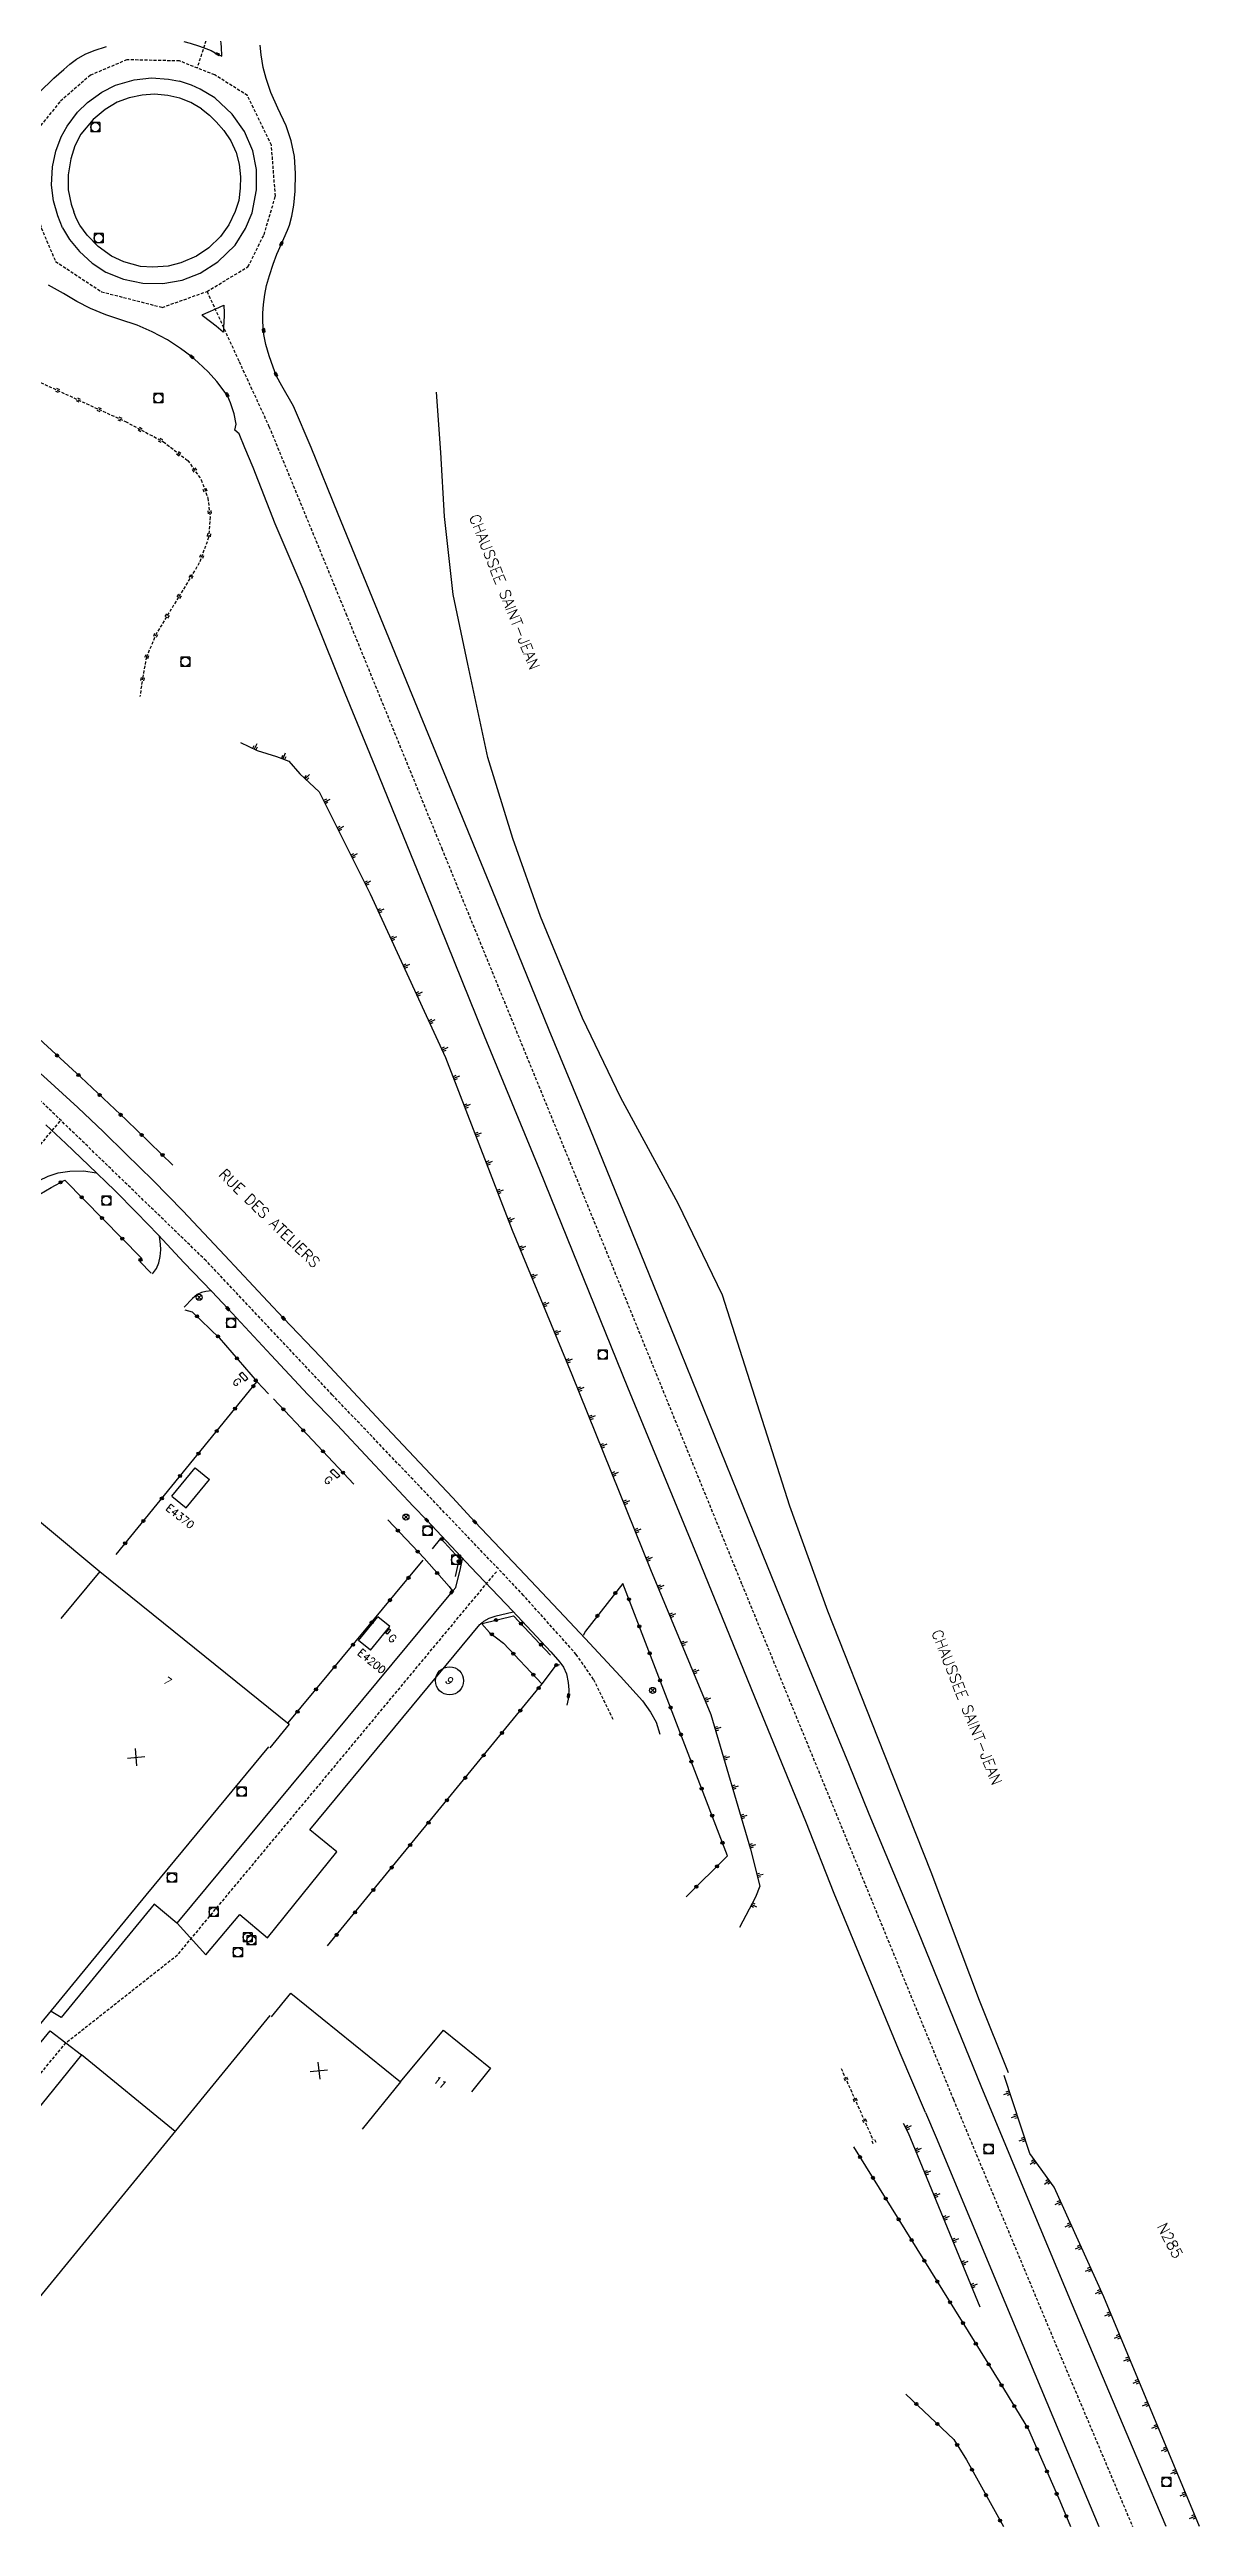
# Model space of a CAD drawing. Header units: millimetres. Extents: x 127000 to 128000, y 154000 to 154800.
# Drawn here: x 127776.6 to 127965.1, y 154000 to 154406 of the extents above; entities that cross this region are included whole.
import ezdxf
from ezdxf.enums import TextEntityAlignment as Align

# ---------------------------------------------------------------- set-up
doc = ezdxf.new("R2010")
doc.units = ezdxf.units.MM
doc.linetypes.add('DASHED', pattern=[0.75, 0.5, -0.25])
doc.layers.get('0').update_dxf_attribs({"linetype": 'CONTINUOUS'})
for name, color, linetype in [('W0001', 6, 'DASHED'), ('W0008', 7, 'CONTINUOUS'), ('W0100', 7, 'CONTINUOUS'), ('W0105', 7, 'CONTINUOUS'), ('W0211', 2, 'CONTINUOUS'), ('W0220', 5, 'DASHED'), ('W0322', 7, 'CONTINUOUS'), ('W0400', 7, 'CONTINUOUS'), ('W0420', 7, 'CONTINUOUS'), ('W0469', 7, 'CONTINUOUS'), ('W0984', 7, 'CONTINUOUS'), ('W0989', 7, 'CONTINUOUS'), ('W0991', 7, 'CONTINUOUS'), ('W1102', 7, 'CONTINUOUS')]:
    doc.layers.add(name, color=color, linetype=linetype)
doc.styles.get("Standard").update_dxf_attribs({"font": 'romans.shx', "width": 0.85})

# ---------------------------------------------------------------- blocks, each defined once
blk = doc.blocks.new('T400')
for p, q in [((-0.15, 0.3), (0.15, 0.3)), ((-0.15, -0.25), (-0.15, 0.3)), ((-0.15, 0.15), (0.15, 0.15)), ((-0.15, 0), (0.15, 0)), ((0.15, 0.3), (0.15, -0.25)), ((-0.15, -0.15), (0.15, -0.15)), ((-0.15, -0.25), (-0.15, -0.3)), ((-0.15, -0.3), (0.15, -0.3)), ((0.15, -0.3), (0.15, -0.25))]:
    blk.add_line(p, q)
blk = doc.blocks.new('T420')
for p, q in [((0.75, 0.75), (-0.75, 0.75)), ((-0.75, 0.75), (-0.75, -0.75)), ((0.75, 0.75), (0.75, -0.75)), ((0.75, -0.75), (-0.75, -0.75))]:
    blk.add_line(p, q)
blk.add_ellipse((0, 0), major_axis=(-0.53, 0.53), ratio=1, start_param=3.926991, end_param=10.210176)
blk = doc.blocks.new('t991o')
at = {"color": 0, "linetype": 'Continuous'}
for p, q in [((-1, 1), (1, -1)), ((-1, -1), (1, 1))]:
    blk.add_line(p, q, dxfattribs=at)
blk = doc.blocks.new('T469')
at = {"color": 0, "linetype": 'Continuous', "flags": 128}
for points in [[(-0.35, 0.35), (0.35, -0.35)], [(-0.35, -0.35), (0.35, 0.35)]]:
    blk.add_lwpolyline(points, dxfattribs=at)
at = {"color": 0, "linetype": 'Continuous'}
blk.add_circle((0, 0), 0.5, dxfattribs=at)
blk = doc.blocks.new('t322o')
at = {"color": 0, "linetype": 'Continuous'}
for radius in [0.25, 0.15]:
    blk.add_circle((0, 0), radius, dxfattribs=at)
blk = doc.blocks.new('t220o')
at = {"color": 0, "linetype": 'Continuous'}
for p, q in [((-0.25, 0.25), (0.25, 0.25)), ((-0.25, -0.25), (0.25, -0.25))]:
    blk.add_line(p, q, dxfattribs=at)
blk = doc.blocks.new('t211o')
at = {"color": 0, "linetype": 'Continuous'}
for p, q in [((-0.29, 0.5), (-0.29, 0)), ((0, 1), (0, 0)), ((0.29, 0.5), (0.29, 0))]:
    blk.add_line(p, q, dxfattribs=at)

msp = doc.modelspace()

# ---------------------------------------------------------------- linework, layer by layer
at = {"layer": 'W0001'}
msp.add_line((127765.95, 154215.56), (127778.44, 154230.46), dxfattribs=at)
for points in [[(127826.91, 154442.6), (127819.33, 154435.19), (127811.88, 154427.07), (127807.04, 154419.8), (127804.53, 154414.51), (127800.79, 154402.95)], [(127797.9, 154404.09), (127789.26, 154404.28), (127783.29, 154401.75), (127778.28, 154397.38), (127773.53, 154391.54), (127773.5, 154383.15), (127775.24, 154376.72), (127777.57, 154371.24), (127785.1, 154366.27), (127795.07, 154363.7), (127802.41, 154366.32), (127809.12, 154370.35), (127811.76, 154375.62), (127813.61, 154381.93), (127812.97, 154390.29), (127809.05, 154398.42), (127803.67, 154401.8), (127797.9, 154404.09)], [(127802.41, 154366.32), (127807.67, 154354.81), (127812.56, 154344.2), (127825.17, 154313.52), (127840.88, 154275.03), (127868.63, 154207.07), (127890.07, 154154.41), (127924.74, 154070)], [(127868.99, 154132.26), (127865.76, 154138.83), (127862.93, 154142.93), (127854.3, 154152.59), (127822.93, 154185.47), (127802.26, 154207.44), (127762.31, 154246.05)]]:
    msp.add_lwpolyline(points, dxfattribs=at)
at = {"layer": 'W0001', "flags": 128}
msp.add_lwpolyline([(127620.73, 154013.31), (127639.65, 154035.61), (127641.09, 154039.96), (127700.73, 154111.49, -0.412732), (127711.26, 154112.47), (127768.02, 154065.63), (127779.26, 154079.25), (127797.64, 154093.75), (127826.03, 154127.83), (127849.83, 154156.46)], format="xyb", dxfattribs=at)
msp.add_lwpolyline([(127924.74, 154070), (127940.82, 154031.48), (127954.1, 154000)], dxfattribs=at)
at = {"layer": 'W0008'}
msp.add_line((127805.15, 154359.79), (127805.14, 154360.9), dxfattribs=at)
for points in [[(127798.63, 154407.27), (127799.64, 154406.99), (127801.19, 154406.51), (127802.22, 154406.11), (127803.06, 154405.78), (127804.12, 154405.23), (127804.82, 154404.87), (127804.77, 154406.43), (127804.63, 154407.91), (127804.59, 154409.46), (127804.61, 154410.52), (127804.62, 154411.31), (127803.76, 154411.93), (127802.88, 154412.47), (127801.85, 154411.11), (127801.04, 154410.02), (127800.37, 154409.26), (127799.52, 154408.34)], [(127700.57, 154327.39), (127707.17, 154333.68), (127706.85, 154334.04), (127710.91, 154337.96), (127718.54, 154345.27), (127735.43, 154361.37), (127743.63, 154369.24), (127754.9, 154379.95), (127757.91, 154382.83), (127765.67, 154390.26), (127774.88, 154398.93), (127777.28, 154401.26), (127778.94, 154402.71), (127779.91, 154403.54), (127781.04, 154404.38), (127782.43, 154405.18), (127783.9, 154405.8), (127785.93, 154406.44)], [(127929.29, 154072.16), (127919.01, 154097.39), (127910.93, 154116.77), (127907.59, 154124.98), (127898.63, 154146.64), (127891.23, 154164.91), (127879.13, 154194.74), (127870.74, 154215.48), (127865.24, 154228.9), (127858.47, 154245.25), (127849.12, 154268.23), (127836.04, 154300.18), (127823.89, 154329.81), (127819.45, 154340.73), (127816.59, 154347.52), (127814.67, 154350.86), (127813.8, 154352.45), (127813.68, 154352.72), (127813.25, 154353.9), (127812.59, 154355.74), (127812.04, 154357.64), (127811.74, 154359.24), (127811.69, 154359.91), (127811.57, 154361.35), (127811.53, 154362.74), (127811.66, 154364.17), (127811.88, 154365.79), (127812.17, 154367.29), (127812.62, 154368.94), (127813.23, 154370.79), (127813.87, 154372.45), (127814.61, 154374.13), (127815.59, 154376.36), (127815.94, 154377.2), (127816.32, 154378.67), (127816.65, 154380.47), (127816.87, 154382.73), (127816.89, 154385.62), (127816.73, 154388.45), (127816.2, 154391.01), (127815.38, 154393.44), (127813.99, 154396.34), (127812.88, 154398.91), (127812.11, 154401.23), (127811.63, 154403.03), (127811.3, 154405.08), (127811.14, 154406.68)], [(127778.73, 154376.76), (127777.98, 154378.68), (127777.27, 154381.18), (127776.94, 154383.73), (127777.1, 154386.74), (127777.65, 154389.3), (127778.48, 154391.65), (127779.46, 154393.42), (127781.18, 154395.72), (127782.79, 154397.27), (127785.15, 154398.97), (127787.41, 154400.11), (127790.46, 154400.98), (127793.31, 154401.3), (127796.1, 154401.11), (127797.9, 154400.77)], [(127778.73, 154376.76), (127779.88, 154374.83), (127781.49, 154372.86), (127783.58, 154370.94), (127785.84, 154369.46), (127788.71, 154368.31), (127791.87, 154367.65), (127795.14, 154367.62), (127798.35, 154368.19), (127801.28, 154369.31), (127804.2, 154371.19), (127807.03, 154373.92), (127808.74, 154376.62), (127809.83, 154379.22), (127810.53, 154382.99), (127810.54, 154386.29), (127809.89, 154389.35), (127808.57, 154392.55), (127806.51, 154395.36), (127803.7, 154398.04), (127801.3, 154399.46), (127799.86, 154400.14), (127797.9, 154400.77)], [(127920.18, 154067.83), (127916.04, 154077.58), (127905.18, 154103.73), (127900.53, 154115.56), (127892.17, 154135.9), (127882.8, 154158.95), (127871.38, 154186.7), (127856.93, 154222.3), (127847.91, 154244.27), (127839.32, 154265.51), (127833.4, 154280.01), (127829.98, 154288.48), (127825.04, 154300.41), (127818.18, 154317.52), (127813.6, 154328.25), (127809.97, 154337.48), (127808.58, 154340.67), (127807.66, 154342.97), (127806.98, 154343.59), (127807.16, 154344.54), (127806.84, 154346.23), (127806.23, 154348.06), (127805.81, 154349.12), (127805.71, 154349.34), (127804.01, 154351.56), (127802.58, 154353.15), (127800.97, 154354.68), (127799.91, 154355.6), (127798.05, 154356.96), (127795.93, 154358.38), (127793.41, 154359.72), (127790.95, 154360.77), (127788.1, 154361.73), (127785.82, 154362.46), (127783.31, 154363.53), (127781.08, 154364.68), (127778.86, 154365.98), (127776.44, 154367.36)], [(127805.15, 154359.8), (127805.06, 154359.64), (127803.9, 154360.61), (127802.95, 154361.32), (127801.59, 154362.36), (127801.7, 154362.56), (127802.59, 154362.92), (127803.86, 154363.45), (127805.18, 154364.05), (127805.2, 154362.79), (127805.14, 154360.89)], [(127761.76, 154249.96), (127767.02, 154245.56), (127770.22, 154242.54), (127776.21, 154237.16), (127781.21, 154232.55), (127785.44, 154228.55), (127789.1, 154224.95), (127793.57, 154220.59), (127798.45, 154215.61), (127805.31, 154208.31), (127812.37, 154200.79), (127814.94, 154198.02), (127820.98, 154191.71), (127830.97, 154181.04), (127842.63, 154168.64), (127846.3, 154164.68), (127853.63, 154156.96), (127860.96, 154149.2), (127864.38, 154145.51), (127870.19, 154139.3), (127873.8, 154135.3), (127875.09, 154133.48), (127876.03, 154131.8), (127876.61, 154129.88)], [(127776, 154229.73), (127779.27, 154226.68), (127783, 154223.14), (127787.3, 154218.98), (127790.85, 154215.38), (127794.46, 154211.65), (127798.63, 154207.15), (127803.18, 154202.43), (127805.81, 154199.6), (127812.93, 154191.95), (127818.95, 154185.53), (127823.74, 154180.56), (127829.17, 154174.77), (127836.21, 154167.25), (127838.42, 154164.93), (127845.64, 154157.25), (127852.47, 154150.07), (127858.75, 154143.33), (127860.26, 154141.66), (127860.83, 154140.85), (127861.33, 154139.72), (127861.62, 154138.31), (127861.71, 154137.11), (127861.65, 154136.15), (127861.61, 154135.58), (127861.36, 154134.63)], [(127772.15, 154218.28), (127772.9, 154218.99), (127773.87, 154219.89), (127774.92, 154220.61), (127776.39, 154221.3), (127777.99, 154221.84), (127779.93, 154222.13), (127782.22, 154222.16), (127784.21, 154221.85)], [(127793.48, 154205.3), (127794.11, 154206.19), (127794.51, 154207.13), (127794.72, 154208.12), (127794.84, 154209.21), (127794.77, 154210.18), (127794.62, 154211.43)], [(127803.15, 154202.49), (127802.2, 154202.43), (127801.49, 154202.27), (127800.79, 154201.91), (127800.04, 154201.26), (127798.64, 154199.84)], [(127842.75, 154153.39), (127843.18, 154153.89), (127843.96, 154157.02), (127844.27, 154158.6)], [(127852.56, 154149.87), (127849.6, 154149.13), (127848.62, 154148.83), (127847.73, 154148.33), (127847.51, 154148.12)]]:
    msp.add_lwpolyline(points, dxfattribs=at)
at = {"layer": 'W0008', "flags": 128}
for points in [[(127842.71, 154153.4), (127842.04, 154152.59), (127797.46, 154098.89), (127793.72, 154101.97), (127778.49, 154083.44), (127776.86, 154084.41)], [(127761.21, 154062.46), (127776.69, 154081.21), (127781.83, 154077.3)], [(127959.61, 154000), (127955.31, 154010.17), (127944.25, 154036.27), (127936.43, 154054.95), (127929.29, 154072.16)], [(127920.18, 154067.83), (127921.9, 154063.74), (127933.18, 154036.74), (127942.01, 154015.64), (127948.56, 154000)]]:
    msp.add_lwpolyline(points, dxfattribs=at)
msp.add_lwpolyline([(127797.49, 154098.88), (127802.21, 154093.69), (127807.8, 154100.32), (127812.33, 154096.47), (127823.68, 154110.55), (127819.28, 154114.2), (127847.12, 154147.83, -0.023704), (127847.49, 154148.14, -0.023704)], format="xyb", dxfattribs=at)
at = {"layer": 'W0100'}
for p, q in [((127807.7, 154188.79), (127808.62, 154187.74)), ((127808.62, 154187.74), (127809.07, 154188.13)), ((127796.66, 154168.86), (127800.46, 154173.52)), ((127800.46, 154173.52), (127802.8, 154171.6)), ((127822.59, 154172.89), (127823.08, 154173.27)), ((127823.7, 154171.85), (127822.59, 154172.89)), ((127827.24, 154145.21), (127830.43, 154149.08)), ((127829.18, 154143.63), (127827.24, 154145.21)), ((127832.19, 154147.14), (127831.65, 154146.46)), ((127832.48, 154146.9), (127832.19, 154147.14))]:
    msp.add_line(p, q, dxfattribs=at)
for points in [[(127760.98, 154195.82), (127764.17, 154199.67), (127771.8, 154193.35), (127759.07, 154177.96), (127784.86, 154156.51), (127815.86, 154131.48), (127812.72, 154127.59)], [(127807.7, 154188.79), (127808.15, 154189.18), (127809.07, 154188.13)], [(127823.7, 154171.85), (127824.19, 154172.22), (127823.08, 154173.27)], [(127796.66, 154168.86), (127799, 154166.94), (127802.8, 154171.6)], [(127829.18, 154143.63), (127832.37, 154147.5), (127830.43, 154149.08)], [(127832.48, 154146.9), (127831.94, 154146.22), (127831.65, 154146.46)], [(127813, 154083.53), (127816.14, 154087.42), (127834.13, 154072.89), (127841.15, 154081.34), (127848.87, 154075.12), (127845.74, 154071.23)]]:
    msp.add_lwpolyline(points, dxfattribs=at)
at = {"layer": 'W0100', "flags": 128}
for points in [[(127812.51, 154127.78), (127792.39, 154103.49), (127775.13, 154082.43), (127747.2, 154105.4), (127744.86, 154107.32), (127744.69, 154107.12), (127743.47, 154108.14), (127743.64, 154108.35), (127729.94, 154119.65), (127729.94, 154119.65), (127727, 154122.08), (127726.83, 154121.88), (127726.12, 154122.51), (127726.3, 154122.73), (127707.78, 154138.03), (127727.87, 154162.38), (127746.41, 154147.07), (127765.73, 154170.47)], [(127744.2, 154000), (127812.78, 154083.74)], [(127797.2, 154064.72), (127781.83, 154077.3), (127766.35, 154058.22)]]:
    msp.add_lwpolyline(points, dxfattribs=at)
at = {"layer": 'W0105'}
for points in [[(127801.49, 154396.25), (127799.74, 154397.28), (127797.93, 154397.97), (127795.98, 154398.43), (127793.8, 154398.65), (127791.77, 154398.5), (127789.64, 154398.02), (127787.7, 154397.34), (127785.7, 154396.11), (127783.76, 154394.5), (127781.71, 154392.07), (127780.75, 154390.19), (127780.07, 154388.05), (127779.64, 154385.43), (127779.67, 154382.97), (127780.14, 154380.6), (127780.58, 154379.34)], [(127801.49, 154396.23), (127802.82, 154395.2), (127803.93, 154394.14), (127805.18, 154392.7), (127806.33, 154390.99), (127807.19, 154389.07), (127807.69, 154387.15), (127807.91, 154385.08), (127807.84, 154383.26), (127807.6, 154381.24), (127807.02, 154379.44), (127805.97, 154377.25), (127804.59, 154375.34), (127802.69, 154373.47), (127800.66, 154372.11), (127798.14, 154371), (127796.06, 154370.47), (127793.54, 154370.29), (127791.49, 154370.4), (127788.76, 154371.15), (127786.76, 154372.1), (127784.54, 154373.68), (127782.75, 154375.52), (127781.57, 154377.19), (127780.98, 154378.3), (127780.58, 154379.34)]]:
    msp.add_lwpolyline(points, dxfattribs=at)
at = {"layer": 'W0211'}
for points in [[(127933.75, 154074.33), (127929.01, 154086.2), (127921.12, 154107.24), (127912.4, 154129.17), (127904.15, 154150.03), (127897.92, 154167.21), (127886.91, 154201.83), (127879.65, 154216.82), (127870.23, 154234.14), (127863.95, 154247.21), (127857.07, 154263.89), (127852.52, 154276.67), (127848.45, 154289.95), (127845.18, 154305.24), (127842.77, 154316.62), (127841.31, 154329.44), (127840.71, 154339.92), (127840.01, 154349.79)], [(127807.89, 154292.4), (127810.62, 154291.05), (127813.79, 154290.08), (127815.81, 154289.33), (127817.6, 154287.26), (127820.81, 154284.32), (127829.14, 154267.57), (127841.51, 154240.76), (127852.42, 154212.45), (127862.22, 154188.83), (127875.11, 154156.85), (127884.97, 154133.09), (127891.48, 154110.98), (127892.99, 154104.92), (127892.29, 154103.13), (127889.67, 154098.19)]]:
    msp.add_lwpolyline(points, dxfattribs=at)
at = {"layer": 'W0211', "flags": 128}
for points in [[(127965.07, 154000), (127949.39, 154037.62), (127941.27, 154055.59), (127937.28, 154061.14), (127933.04, 154073.93)], [(127916.49, 154066.08), (127917.34, 154064.49), (127929.08, 154036)]]:
    msp.add_lwpolyline(points, dxfattribs=at)
at = {"layer": 'W0220'}
for points in [[(127762.5, 154357.05), (127773.08, 154352.32), (127789.03, 154344.99), (127795.25, 154341.68), (127799.24, 154338.61), (127801.46, 154335.46), (127802.54, 154332.45), (127802.9, 154329.35), (127802.67, 154326), (127801.14, 154321.82), (127797.72, 154316.18), (127794.11, 154310.27), (127792.49, 154306.41), (127791.86, 154303.14), (127791.41, 154299.93)], [(127906.34, 154075.08), (127911.56, 154063.39)]]:
    msp.add_lwpolyline(points, dxfattribs=at)
at = {"layer": 'W0322'}
for p, q in [((127787.49, 154159.3), (127810.59, 154187.59)), ((127815.73, 154131.71), (127837.85, 154158.4))]:
    msp.add_line(p, q, dxfattribs=at)
for points in [[(127796.83, 154223.14), (127789.15, 154230.52), (127781.75, 154237.51), (127767.29, 154250.78)], [(127763.31, 154205.54), (127773.15, 154217.29), (127776.85, 154219.46), (127779.11, 154220.68), (127791.6, 154207.92), (127791.42, 154207.32), (127793.27, 154205.4)], [(127798.75, 154199.43), (127799.97, 154199.1), (127804.41, 154194.82), (127810.61, 154187.59), (127812.46, 154185.62)], [(127813.28, 154184.83), (127819.68, 154178.05), (127826.45, 154170.85)], [(127832.05, 154164.96), (127837.98, 154158.68), (127842.12, 154154.04), (127842.52, 154153.43)], [(127839.39, 154160.22), (127840.75, 154161.95), (127843.74, 154158.65), (127843.07, 154155.69)], [(127880.94, 154103.18), (127887.73, 154109.91), (127870.56, 154154.55), (127864.43, 154146.74), (127864.07, 154146.04)], [(127847.48, 154147.97), (127852.65, 154149.27), (127858.73, 154142.83)], [(127847.46, 154147.95), (127848.73, 154146.52), (127851.01, 154144.75), (127857.3, 154138.13)], [(127822.16, 154095.14), (127857.35, 154138.1), (127859.68, 154141.2), (127860.18, 154141.29)], [(127916.95, 154021.69), (127924.79, 154014.26), (127926.91, 154010.91), (127932.93, 154000)]]:
    msp.add_lwpolyline(points, dxfattribs=at)
at = {"layer": 'W0322', "flags": 128}
msp.add_lwpolyline([(127908.39, 154062.24), (127932.36, 154023.6), (127937.05, 154015.87), (127938.81, 154011.89), (127942.17, 154004.19), (127943.96, 154000)], dxfattribs=at)
at = {"layer": 'W1102'}
for p, q in [((127784.86, 154156.51), (127778.46, 154148.82)), ((127834.13, 154072.89), (127827.85, 154065.11))]:
    msp.add_line(p, q, dxfattribs=at)
msp.add_circle((127842.16, 154138.6), 2.3, dxfattribs=at)

# ---------------------------------------------------------------- block references
at = {"layer": 'W0211'}
for p, rotation in [((127810.13, 154291.29), 333.6962582914601), ((127814.86, 154289.69), 339.471934236809), ((127818.52, 154286.42), 317.4538889633721), ((127821.65, 154282.62), 296.4335616215544), ((127823.88, 154278.15), 296.4335616215544), ((127826.1, 154273.67), 296.4335616215544), ((127828.33, 154269.19), 296.4335616215544), ((127830.47, 154264.67), 294.7819048684367), ((127832.57, 154260.13), 294.7819048684367), ((127834.67, 154255.6), 294.7819048684367), ((127836.76, 154251.05), 294.7819048684367), ((127838.86, 154246.52), 294.7819048684367), ((127840.95, 154241.98), 294.7819048684367), ((127842.83, 154237.34), 291.0583713267006), ((127844.63, 154232.68), 291.0583713267006), ((127846.42, 154228.01), 291.0583713267006), ((127848.22, 154223.35), 291.0583713267006), ((127850.02, 154218.68), 291.0583713267006), ((127851.81, 154214.01), 291.0583713267006), ((127853.69, 154209.38), 292.537709527597), ((127855.6, 154204.76), 292.537709527597), ((127857.52, 154200.14), 292.537709527597), ((127859.44, 154195.52), 292.537709527597), ((127861.35, 154190.91), 292.537709527597), ((127863.25, 154186.28), 291.9611906176341), ((127865.12, 154181.64), 291.9611906176341), ((127866.99, 154177), 291.9611906176341), ((127868.85, 154172.37), 291.9611906176341), ((127870.73, 154167.73), 291.9611906176341), ((127872.6, 154163.09), 291.9611906176341), ((127874.46, 154158.45), 291.9611906176341), ((127876.37, 154153.83), 292.5333995139335), ((127878.28, 154149.21), 292.5333995139335), ((127880.2, 154144.59), 292.5333995139335), ((127882.11, 154139.98), 292.5333995139335), ((127884.03, 154135.36), 292.5333995139335), ((127885.69, 154130.65), 286.4048980969181), ((127887.1, 154125.85), 286.4048980969181), ((127888.51, 154121.06), 286.4048980969181), ((127889.93, 154116.26), 286.4048980969181), ((127891.34, 154111.46), 286.4048980969181), ((127892.57, 154106.62), 283.9985823859015), ((127891.66, 154101.96), 242.0969033375539), ((127933.97, 154071.13), 108.3278468310027), ((127935.22, 154067.33), 108.3278468310027), ((127916.96, 154065.2), 298.0043851599376), ((127936.48, 154063.54), 108.3278468310027), ((127918.56, 154061.54), 292.4033660232812), ((127938.14, 154059.94), 125.7280198355918), ((127920.08, 154057.84), 292.4033660232812), ((127921.61, 154054.14), 292.4033660232812), ((127940.47, 154056.69), 125.7280198355918), ((127923.13, 154050.44), 292.4033660232812), ((127942.35, 154053.18), 114.3266258835771), ((127924.65, 154046.74), 292.4033660232812), ((127944, 154049.54), 114.3266258835771), ((127926.18, 154043.05), 292.4033660232812), ((127945.65, 154045.89), 114.3266258835771), ((127947.3, 154042.25), 114.3266258835771), ((127927.7, 154039.35), 292.4033660232812), ((127948.94, 154038.6), 114.3266258835771), ((127950.51, 154034.93), 112.6314212258373), ((127952.05, 154031.23), 112.6314212258373), ((127953.59, 154027.54), 112.6314212258373), ((127955.13, 154023.85), 112.6314212258373), ((127956.67, 154020.16), 112.6314212258373), ((127958.21, 154016.47), 112.6314212258373), ((127959.75, 154012.77), 112.6314212258373), ((127961.29, 154009.08), 112.6314212258373), ((127962.83, 154005.39), 112.6314212258373), ((127964.37, 154001.7), 112.6314212258373)]:
    msp.add_blockref('t211o', p, dxfattribs=dict(at, rotation=rotation))
at = {"layer": 'W0220'}
for p, rotation in [((127777.88, 154350.12), 335.3188515555347), ((127777.88, 154350.12), 335.3188515555347), ((127777.88, 154350.12), 335.3188515555347), ((127781.29, 154348.55), 335.3188515555347), ((127781.29, 154348.55), 335.3188515555347), ((127784.7, 154346.98), 335.3188515555347), ((127788.1, 154345.42), 335.3188515555347), ((127791.44, 154343.71), 331.980057941977), ((127794.75, 154341.95), 331.980057941977), ((127797.77, 154339.74), 322.4661713093424), ((127800.33, 154337.06), 305.0419208908235), ((127802.06, 154333.77), 289.8164085501826), ((127802.7, 154326.38), 266.101907989888), ((127802.7, 154326.38), 266.101907989888), ((127802.7, 154326.38), 266.101907989888), ((127802.7, 154326.38), 266.101907989888), ((127802.7, 154326.38), 266.101907989888), ((127802.7, 154326.38), 266.101907989888), ((127802.81, 154330.12), 276.5713937724034), ((127801.51, 154322.84), 249.91258512592), ((127801.51, 154322.84), 249.91258512592), ((127801.51, 154322.84), 249.91258512592), ((127801.51, 154322.84), 249.91258512592), ((127801.51, 154322.84), 249.91258512592), ((127799.76, 154319.54), 238.7519557037338), ((127799.76, 154319.54), 238.7519557037338), ((127799.76, 154319.54), 238.7519557037338), ((127799.76, 154319.54), 238.7519557037338), ((127797.81, 154316.33), 238.7519557037338), ((127797.81, 154316.33), 238.7519557037338), ((127797.81, 154316.33), 238.7519557037338), ((127795.86, 154313.13), 238.5579889763204), ((127795.86, 154313.13), 238.5579889763204), ((127792.51, 154306.45), 247.316963975041), ((127793.95, 154309.91), 247.316963975041), ((127791.81, 154302.77), 261.899818962342), ((127907.11, 154073.37), 294.0704967713719), ((127908.63, 154069.94), 294.0704967713719), ((127908.63, 154069.94), 294.0704967713719), ((127908.63, 154069.94), 294.0704967713719), ((127908.63, 154069.94), 294.0704967713719), ((127908.63, 154069.94), 294.0704967713719), ((127908.63, 154069.94), 294.0704967713719), ((127910.16, 154066.52), 294.0704967713719), ((127910.16, 154066.52), 294.0704967713719), ((127910.16, 154066.52), 294.0704967713719), ((127910.16, 154066.52), 294.0704967713719), ((127910.16, 154066.52), 294.0704967713719), ((127911.69, 154063.1), 294.0704967713719), ((127911.69, 154063.1), 294.0704967713719), ((127911.69, 154063.1), 294.0704967713719), ((127911.69, 154063.1), 294.0704967713719)]:
    msp.add_blockref('t220o', p, dxfattribs=dict(at, rotation=rotation))
at = {"layer": 'W0322'}
for p, rotation in [((127777.84, 154241.09), 137.4470873063501), ((127781.34, 154237.88), 137.4470873063501), ((127784.8, 154234.62), 136.6160808388402), ((127788.25, 154231.36), 136.6160808388402), ((127791.69, 154228.08), 136.1688236785433), ((127795.11, 154224.79), 136.1688236785433), ((127778.4, 154220.3), 28.3416307190996), ((127781.87, 154217.86), 314.3940135350872), ((127785.19, 154214.46), 314.3940135350872), ((127788.51, 154211.07), 314.3940135350872), ((127791.5, 154207.59), 253.4144513586416), ((127800.77, 154198.33), 316.1239166642115), ((127804.2, 154195.04), 316.1239166642115), ((127807.3, 154191.45), 310.5673781904314), ((127810.02, 154186.89), 50.76420686141195), ((127810.4, 154187.84), 310.5673781904314), ((127807.01, 154183.21), 50.76420686141195), ((127814.91, 154183.11), 313.3531532928142), ((127804.01, 154179.53), 50.76420686141195), ((127818.17, 154179.65), 313.3531532928142), ((127821.42, 154176.19), 313.2325465914329), ((127798, 154172.17), 50.76420686141195), ((127801.01, 154175.85), 50.76420686141195), ((127824.68, 154172.73), 313.2325465914329), ((127795, 154168.49), 50.76420686141195), ((127791.99, 154164.81), 50.76420686141195), ((127788.99, 154161.14), 50.76420686141195), ((127833.68, 154163.23), 313.3152213933988), ((127840.87, 154161.82), 312.1066178214428), ((127836.94, 154159.78), 313.3152213933988), ((127840.13, 154156.26), 311.7236516312061), ((127843.63, 154158.19), 257.2476378309855), ((127832.4, 154151.82), 50.34928014230766), ((127835.43, 154155.48), 50.34928014230766), ((127869.34, 154152.99), 231.8383377793498), ((127871.56, 154151.97), 111.040633364248), ((127829.37, 154148.17), 50.34928014230766), ((127849.78, 154148.55), 14.13803194754866), ((127853.88, 154147.97), 313.3586275768114), ((127866.4, 154149.25), 231.8383377793498), ((127826.34, 154144.51), 50.34928014230766), ((127849.09, 154146.24), 322.1319896388225), ((127857.14, 154144.51), 313.3586275768114), ((127873.26, 154147.54), 111.040633364248), ((127823.31, 154140.85), 50.34928014230766), ((127852.61, 154143.06), 313.5981176797716), ((127855.89, 154139.62), 313.5981176797716), ((127859.66, 154141.17), 53.02994387188033), ((127874.97, 154143.1), 111.040633364248), ((127820.27, 154137.2), 50.34928014230766), ((127856.77, 154137.4), 50.68249097083921), ((127876.67, 154138.67), 111.040633364248), ((127817.24, 154133.54), 50.34928014230766), ((127853.76, 154133.72), 50.68249097083921), ((127878.38, 154134.23), 111.040633364248), ((127850.75, 154130.05), 50.68249097083921), ((127880.08, 154129.8), 111.040633364248), ((127847.74, 154126.37), 50.68249097083921), ((127881.79, 154125.37), 111.040633364248), ((127844.73, 154122.7), 50.68249097083921), ((127883.49, 154120.93), 111.040633364248), ((127838.71, 154115.35), 50.68249097083921), ((127841.72, 154119.02), 50.68249097083921), ((127885.2, 154116.5), 111.040633364248), ((127835.7, 154111.67), 50.68249097083921), ((127886.9, 154112.07), 111.040633364248), ((127832.69, 154108), 50.68249097083921), ((127886, 154108.2), 44.7245561559617), ((127829.68, 154104.32), 50.68249097083921), ((127882.62, 154104.85), 44.7245561559617), ((127826.68, 154100.65), 50.68249097083921), ((127823.66, 154096.97), 50.68249097083921), ((127909.45, 154060.54), 301.8028734474836), ((127911.55, 154057.14), 301.8028734474836), ((127913.66, 154053.74), 301.8028734474836), ((127915.77, 154050.35), 301.8028734474836), ((127917.88, 154046.95), 301.8028734474836), ((127919.99, 154043.55), 301.8028734474836), ((127922.09, 154040.15), 301.8028734474836), ((127924.2, 154036.75), 301.8028734474836), ((127926.31, 154033.35), 301.8028734474836), ((127928.42, 154029.95), 301.8028734474836), ((127930.53, 154026.55), 301.8028734474836), ((127932.63, 154023.15), 301.2925522622675), ((127918.67, 154020.06), 316.5862632076344), ((127934.71, 154019.73), 301.2925522622675), ((127922.12, 154016.79), 316.5862632076344), ((127936.79, 154016.31), 301.2925522622675), ((127925.36, 154013.36), 302.2075664338129), ((127938.46, 154012.68), 293.8407327653245), ((127927.8, 154009.29), 298.9063739948812), ((127940.07, 154009.02), 293.568501149932), ((127930.1, 154005.13), 298.9063739948812), ((127941.66, 154005.35), 293.568501149932), ((127943.24, 154001.68), 293.1301875310252), ((127932.4, 154000.97), 298.9063739948812)]:
    msp.add_blockref('t322o', p, dxfattribs=dict(at, rotation=rotation))
at = {"layer": 'W0400'}
for p, rotation in [((127804.12, 154405.23), 62.2439446626685), ((127814.61, 154374.13), 156.2521172915126), ((127811.69, 154359.91), 184.128634204435), ((127799.91, 154355.6), 229.3249687450301), ((127813.68, 154352.72), 203.0821401099342), ((127805.71, 154349.34), 203.2951418571556), ((127805.81, 154199.6), 42.8589752979685), ((127814.94, 154198.02), 42.77287972041654), ((127838.42, 154164.93), 43.6020829593348), ((127846.3, 154164.68), 42.84481458778149), ((127842.52, 154153.17), 320.3957032336247), ((127861.65, 154136.15), 356.3310649866488)]:
    msp.add_blockref('T400', p, dxfattribs=dict(at, rotation=rotation))
at = {"layer": 'W0420'}
for p in [(127784.11, 154393.24), (127784.65, 154375.04), (127794.44, 154348.83), (127798.84, 154305.62), (127785.9, 154217.29), (127806.34, 154197.25), (127867.25, 154192.04), (127838.54, 154163.19), (127843.23, 154158.43), (127808.07, 154120.42), (127796.64, 154106.33), (127803.51, 154100.71), (127809.08, 154096.56), (127809.68, 154096.08), (127807.46, 154094.09), (127930.49, 154061.85), (127959.65, 154007.3)]:
    msp.add_blockref('T420', p, dxfattribs=at)
at = {"layer": 'W0469'}
for p in [(127801.12, 154201.47), (127835.01, 154165.43), (127875.44, 154137.02)]:
    msp.add_blockref('T469', p, dxfattribs=at)
at = {"layer": 'W0991'}
for p, rotation in [((127790.79, 154126.08), 50.37615228558179), ((127820.74, 154074.71), 321.0779327620081)]:
    msp.add_blockref('t991o', p, dxfattribs=dict(at, rotation=rotation))

# ---------------------------------------------------------------- texts
at = {"layer": 'W0984'}
for s, rotation, p in [('G', 311.4132, (127807.33, 154187.58)), ('G', 316.6085, (127822.29, 154171.48)), ('E4370', 321.6087, (127798, 154165.54)), ('G', 320.1228, (127832.8, 154145.56)), ('E4200', 320.715, (127829.41, 154141.8))]:
    msp.add_text(s, height=1.25, rotation=rotation, dxfattribs=at).set_placement(p, align=Align.MIDDLE)
at = {"layer": 'W0989'}
for s, rotation, p in [('CHAUSSEE SAINT-JEAN', 291.6788, (127851.17, 154317.08)), ('RUE DES ATELIERS', 315.7068, (127812.65, 154214.42)), ('CHAUSSEE SAINT-JEAN', 291.6788, (127926.95, 154134.27)), ('N285', 297.4605, (127960.26, 154046.86))]:
    msp.add_text(s, height=1.75, rotation=rotation, dxfattribs=at).set_placement(p, align=Align.MIDDLE)
at = {"layer": 'W0991'}
for s, rotation, p in [('7', 321.0891, (127795.96, 154138.55)), ('9', 313.5996, (127842.16, 154138.6)), ('11', 321.1413, (127840.62, 154072.78))]:
    msp.add_text(s, height=1.25, rotation=rotation, dxfattribs=at).set_placement(p, align=Align.MIDDLE)

doc.saveas('drawing.dxf')
